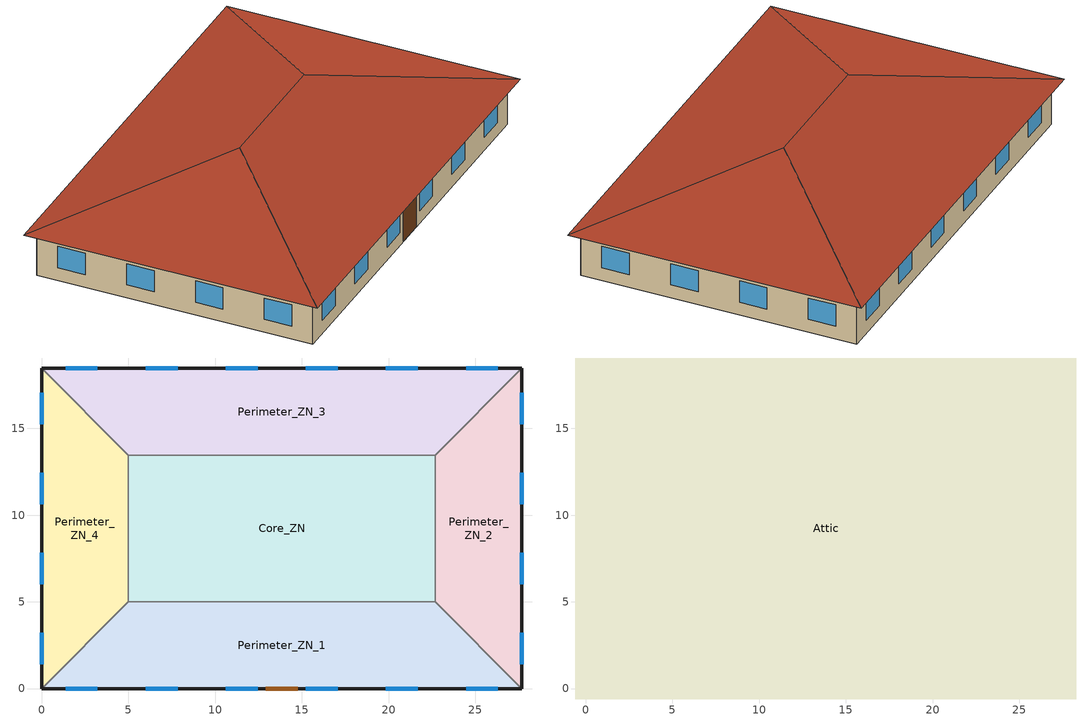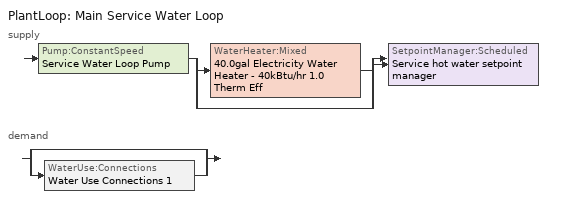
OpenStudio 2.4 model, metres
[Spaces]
Perimeter_ZN_1
 floor ground: 22.69,5 27.69,0 0,0 5,5 z0
 wall outside: 0,0 27.69,0 z0:3.05
 wall to Perimeter_ZN_4: 5,5 0,0 z0:3.05
 wall to Core_ZN: 22.69,5 5,5 z0:3.05
 wall to Perimeter_ZN_2: 27.69,0 22.69,5 z0:3.05
 window: 1.39,0 3.22,0 / 19.85,0 21.68,0 / 15.24,0 17.07,0 / 6.01,0 7.84,0 / 10.62,0 12.45,0 / 24.47,0 26.3,0 z0.9:2.42
 door: 12.93,0 14.76,0 z0:2.13
Perimeter_ZN_2
 floor ground: 27.69,18.46 27.69,0 22.69,5 22.69,13.46 z0
 wall outside: 27.69,0 27.69,18.46 z0:3.05
 wall to Perimeter_ZN_3: 27.69,18.46 22.69,13.46 z0:3.05
 wall to Core_ZN: 22.69,13.46 22.69,5 z0:3.05
 window: 27.69,1.39 27.69,3.22 / 27.69,10.62 27.69,12.45 / 27.69,15.24 27.69,17.07 / 27.69,6.01 27.69,7.84 z0.9:2.42
Perimeter_ZN_3
 floor ground: 27.69,18.46 22.69,13.46 5,13.46 0,18.46 z0
 wall outside: 27.69,18.46 0,18.46 z0:3.05
 wall to Core_ZN: 5,13.46 22.69,13.46 z0:3.05
 wall to Perimeter_ZN_4: 0,18.46 5,13.46 z0:3.05
 window: 21.68,18.46 19.85,18.46 / 7.84,18.46 6.01,18.46 / 17.07,18.46 15.24,18.46 / 12.45,18.46 10.62,18.46 / 26.3,18.46 24.47,18.46 / 3.22,18.46 1.39,18.46 z0.9:2.42
Perimeter_ZN_4
 floor ground: 0,18.46 5,13.46 5,5 0,0 z0
 wall outside: 0,18.46 0,0 z0:3.05
 wall to Core_ZN: 5,5 5,13.46 z0:3.05
 window: 0,3.22 0,1.39 / 0,12.45 0,10.62 / 0,7.84 0,6.01 / 0,17.07 0,15.24 z0.9:2.42
Core_ZN
 floor ground: 22.69,13.46 22.69,5 5,5 5,13.46 z0
Attic
 floor outside: 28.29,19.06 27.69,18.46 0,18.46 -0.6,19.06 z3.05; -0.6,19.06 0,18.46 0,0 -0.6,-0.6 z3.05; 28.29,19.06 28.29,-0.6 27.69,0 27.69,18.46 z3.05; 27.69,0 28.29,-0.6 -0.6,-0.6 0,0 z3.05
 floor to Perimeter_ZN_4: 0,18.46 5,13.46 5,5 0,0 z3.05
 floor to Perimeter_ZN_1: 22.69,5 27.69,0 0,0 5,5 z3.05
 floor to Perimeter_ZN_2: 27.69,18.46 27.69,0 22.69,5 22.69,13.46 z3.05
 floor to Core_ZN: 22.69,13.46 22.69,5 5,5 5,13.46 z3.05
 floor to Perimeter_ZN_3: 27.69,18.46 22.69,13.46 5,13.46 0,18.46 z3.05
 roof outside: 18.46,9.23,6.33 28.29,-0.6,3.05 28.29,19.06,3.05; 18.46,9.23,6.33 28.29,19.06,3.05 -0.6,19.06,3.05 9.23,9.23,6.33; 9.23,9.23,6.33 -0.6,-0.6,3.05 28.29,-0.6,3.05 18.46,9.23,6.33; 9.23,9.23,6.33 -0.6,19.06,3.05 -0.6,-0.6,3.05
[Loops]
PlantLoop 'Main Service Water Loop'
 supply: Pump:ConstantSpeed 'Service Water Loop Pump' > split
  | WaterHeater:Mixed '40.0gal Electricity Water Heater - 40kBtu/hr 1.0 Therm Eff'
  | bypass
  join > SetpointManager:Scheduled 'Service hot water setpoint manager'
 demand: split
  | bypass
  | WaterUse:Connections 'Water Use Connections 1'
[Site]
Chicago Ohare Intl Ap: Latitude {deg}=41.98; Longitude {deg}=-87.92; Time Zone {hr}=-6; Elevation {m}=201; Terrain=City
[Building]
90.1-2004-SmallOffice-ASHRAE 169-2006-5A created: 2018-04-11 13:55:36 -0400: North Axis {deg}=0; Default Construction Set=90.1-2004 - Office - ASHRAE 169-2006-5A; Standards Building Type=SmallOffice
[Site:GroundTemperature:BuildingSurface]
19.27, 19.18, 19.29, 19.59, 19.96, 22.25, 22.94, 23.08, 23.06, 20.85, 20.16, 19.63
[Site:WaterMainsTemperature]
Calculation Method=Correlation; Annual Average Outdoor Air Temperature {C}=9.925; Maximum Difference In Monthly Average Outdoor Air Temperatures {deltaC}=28.7
[SizingPeriod:DesignDay] Barometric Pressure {Pa}=98934; Sky Clearness=0; Rain Indicator=0; Snow Indicator=0; Day of Month=21; Daylight Saving Time Indicator=0; Humidity Indicating Type=Wetbulb; Dry-Bulb Temperature Range Modifier Type=DefaultMultipliers
Name | Maximum Dry-Bulb Temperature {C} | Daily Dry-Bulb Temperature Range {deltaC} | Humidity Indicating Conditions at Maximum Dry-Bulb | Wind Speed {m/s} | Wind Direction {deg} | Month | Day Type | Solar Model Indicator | ASHRAE Taub | ASHRAE Taud
Chicago Ohare Intl Ap Ann Htg 99.6% Condns DB | -20 | 0 | -20 | 4.9 | 270 | 1 | WinterDesignDay | ASHRAEClearSky
Chicago Ohare Intl Ap Ann Clg .4% Condns DB=>MWB | 33.3 | 10.5 | 23.7 | 5.2 | 230 | 7 | SummerDesignDay | ASHRAETau | 0.455 | 2.05
[ClimateZones]
Climate Zone Value 1=5A; Climate Zone Institution Name 2=CEC; Climate Zone Document Name 2=California Climate Zone Descriptions; Climate Zone Document Year 2=1995
[Material:NoMass] Thermal Absorptance=0.9; Solar Absorptance=0.7
Name | Roughness | Thermal Resistance {m2-K/W} | Visible Absorptance
CP02 CARPET PAD | VeryRough | 0.21648 | 0.8
Typical Insulation R-8.93 | Smooth | 1.57183 | 0.7
Typical Carpet Pad | Smooth | 0.21648 | 0.8
Typical Insulation R-5.74 | Smooth | 1.01115 | 0.7
Typical Insulation R-14.76 | Smooth | 2.59864 | 0.7
Typical Insulation R-0.58 | Smooth | 0.101875 | 0.7
Typical Insulation | Smooth | 0.0282222 | 0.7
[Material]
Name | Roughness | Thickness {m} | Conductivity {W/m-K} | Density {kg/m3} | Specific Heat {J/kg-K} | Thermal Absorptance | Solar Absorptance | Visible Absorptance
100mm Normalweight concrete floor | MediumSmooth | 0.1016 | 2.31 | 2322 | 832
G01 13mm gypsum board | Smooth | 0.0127 | 0.16 | 800 | 1090 | 0.9 | 0.7 | 0.5
4 in. Normalweight Concrete Floor | MediumRough | 0.1016 | 2.31 | 2322 | 832 | 0.9 | 0.7 | 0.7
1IN Stucco | Smooth | 0.0253 | 0.6918 | 1858 | 837 | 0.9 | 0.7 | 0.92
8IN CONCRETE HW RefBldg | Rough | 0.2032 | 1.311 | 2240 | 836.8 | 0.9 | 0.7 | 0.7
1/2IN Gypsum | Smooth | 0.0127 | 0.16 | 784.9 | 830 | 0.9 | 0.4 | 0.4
Roof Membrane | VeryRough | 0.0095 | 0.16 | 1121.29 | 1460 | 0.9 | 0.77 | 0.7
Metal Roof Surface; F08 Metal surface | Smooth | 0.0008 | 45.28 | 7824 | 500 | 0.9 | 0.7 | 0.7
6 in. Normalweight Concrete Floor | MediumRough | 0.1524 | 2.31 | 2322 | 832 | 0.9 | 0.7 | 0.7
8 in. Concrete Block Basement Wall | MediumRough | 0.2032 | 1.326 | 1842 | 912 | 0.9 | 0.7 | 0.7
G05 25mm wood | MediumSmooth | 0.0254 | 0.15 | 608 | 1630 | 0.9 | 0.5 | 0.5
Std Wood 6inch | MediumSmooth | 0.15 | 0.12 | 540 | 1210 | 0.9 | 0.7 | 0.7
[Construction]
Typical Insulated Exterior Mass Floor R-11.49: Typical Insulation R-8.93, 4 in. Normalweight Concrete Floor, Typical Carpet Pad
Typical Insulated Exterior Mass Wall R-8.13: 1IN Stucco, 8IN CONCRETE HW RefBldg, Typical Insulation R-5.74, 1/2IN Gypsum
Typical IEAD Roof R-15.87: Roof Membrane, Typical Insulation R-14.76, Metal Roof Surface
Typical Interior Floor: 100mm Normalweight concrete floor, CP02 CARPET PAD
Typical Interior Wall: G01 13mm gypsum board, G01 13mm gypsum board
Typical Interior Ceiling: CP02 CARPET PAD, 100mm Normalweight concrete floor
Typical Insulated Carpeted 6in Slab Floor: 6 in. Normalweight Concrete Floor, Typical Carpet Pad
Typical Insulated Basement Mass Wall: 8 in. Concrete Block Basement Wall
U 0.57 SHGC 0.49 Dbl Blue 6mm/6mm Air: BLUE 6MM, AIR 6MM, CLEAR 6MM
Typical Insulated Metal Door R-1.43: F08 Metal surface, Typical Insulation R-0.58
Typical Overhead Door: Typical Insulation
U 1.17 SHGC 0.49 Simple Glazing Skylight: U 1.17 SHGC 0.49 Simple Glazing
Typical Interior Window: Clear 3mm
Typical Interior Door; Typical Interior Partition: G05 25mm wood
InteriorFurnishings: Std Wood 6inch
[DefaultConstructionSet]
90.1-2004 - Office - ASHRAE 169-2006-5A: Default Exterior Surface Constructions=Default Surface Constructions 1; Default Interior Surface Constructions=Default Surface Constructions 2; Default Ground Contact Surface Constructions=Default Surface Constructions 3; Default Exterior SubSurface Constructions=Default Sub Surface Constructions 1; Default Interior SubSurface Constructions=Default Sub Surface Constructions 2; Interior Partition Construction=Typical Interior Partition
[DefaultSurfaceConstructions]
Name | Floor Construction | Wall Construction | Roof Ceiling Construction
Default Surface Constructions 1 | Typical Insulated Exterior Mass Floor R-11.49 | Typical Insulated Exterior Mass Wall R-8.13 | Typical IEAD Roof R-15.87
Default Surface Constructions 2 | Typical Interior Floor | Typical Interior Wall | Typical Interior Ceiling
Default Surface Constructions 3 | Typical Insulated Carpeted 6in Slab Floor | Typical Insulated Basement Mass Wall
[DefaultSubSurfaceConstructions]
Name | Fixed Window Construction | Operable Window Construction | Door Construction | Overhead Door Construction | Skylight Construction | Tubular Daylight Dome Construction | Tubular Daylight Diffuser Construction
Default Sub Surface Constructions 1 | U 0.57 SHGC 0.49 Dbl Blue 6mm/6mm Air | U 0.57 SHGC 0.49 Dbl Blue 6mm/6mm Air | Typical Insulated Metal Door R-1.43 | Typical Overhead Door | U 1.17 SHGC 0.49 Simple Glazing Skylight | Typical Interior Window | Typical Interior Window
Default Sub Surface Constructions 2 | Typical Interior Window | Typical Interior Window | Typical Interior Door
[WindowMaterial:Glazing] Optical Data Type=SpectralAverage; Infrared Transmittance at Normal Incidence=0; Front Side Infrared Hemispherical Emissivity=0.84; Back Side Infrared Hemispherical Emissivity=0.84; Conductivity {W/m-K}=0.9; Dirt Correction Factor for Solar and Visible Transmittance=1; Solar Diffusing=No
Name | Thickness {m} | Solar Transmittance at Normal Incidence | Front Side Solar Reflectance at Normal Incidence | Back Side Solar Reflectance at Normal Incidence | Visible Transmittance at Normal Incidence | Front Side Visible Reflectance at Normal Incidence | Back Side Visible Reflectance at Normal Incidence
BLUE 6MM | 0.006 | 0.48 | 0.05 | 0.05 | 0.57 | 0.06 | 0.06
CLEAR 6MM | 0.006 | 0.775 | 0.071 | 0.071 | 0.881 | 0.08 | 0.08
Clear 3mm | 0.003 | 0.837 | 0.075 | 0.075 | 0.898 | 0.081 | 0.081
[WindowMaterial:Gas]
AIR 6MM: Gas Type=Air; Thickness {m}=0.0063
[WindowMaterial:SimpleGlazingSystem]
U 1.17 SHGC 0.49 Simple Glazing: U-Factor {W/m2-K}=6.64357; Solar Heat Gain Coefficient=0.49; Visible Transmittance=0.38
[Space]
Name | Space Type | Building Story | Thermal Zone | Part of Total Floor Area
Perimeter_ZN_1 | Office WholeBuilding - Sm Office | Building Story 1 | Perimeter_ZN_1 ZN | Yes
Attic | Office Attic |  | Attic ZN | No
Perimeter_ZN_2 | Office WholeBuilding - Sm Office | Building Story 1 | Perimeter_ZN_2 ZN | Yes
Perimeter_ZN_3 | Office WholeBuilding - Sm Office | Building Story 1 | Perimeter_ZN_3 ZN | Yes
Perimeter_ZN_4 | Office WholeBuilding - Sm Office | Building Story 1 | Perimeter_ZN_4 ZN | Yes
Core_ZN | Office WholeBuilding - Sm Office | Building Story 1 | Core_ZN ZN | Yes
[SpaceType] Standards Building Type=Office
Name | Default Schedule Set | Design Specification Outdoor Air Object | Standards Space Type
Office WholeBuilding - Sm Office | Office WholeBuilding - Sm Office Schedule Set | Office WholeBuilding - Sm Office Ventilation | WholeBuilding - Sm Office
Office Attic | Office Attic Schedule Set | Office Attic Ventilation | Attic
[DesignSpecification:OutdoorAir]
Name | Outdoor Air Flow per Person {m3/s-person} | Outdoor Air Flow per Floor Area {m3/s-m2} | Outdoor Air Flow Air Changes per Hour {1/hr} | Outdoor Air Method
Office Attic Ventilation | 0 | 0 | 0
Office WholeBuilding - Sm Office Ventilation |  | 0.000508 |  | Sum
[DefaultScheduleSet]
Name | Infiltration Schedule | Number of People Schedule | People Activity Level Schedule | Lighting Schedule | Electric Equipment Schedule
Office Attic Schedule Set | OfficeLarge INFIL_SCH_PNNL
Office WholeBuilding - Sm Office Schedule Set | OfficeSmall INFIL_QUARTER_ON_SCH | OfficeSmall BLDG_OCC_SCH | OfficeSmall ACTIVITY_SCH | OfficeSmall BLDG_LIGHT_SCH | OfficeSmall BLDG_EQUIP_SCH
[ThermostatSetpoint:DualSetpoint]
Name | Heating Setpoint Temperature Schedule | Cooling Setpoint Temperature Schedule
Office WholeBuilding - Sm Office Thermostat 1; Office WholeBuilding - Sm Office Thermostat 2; Office WholeBuilding - Sm Office Thermostat 3; Office WholeBuilding - Sm Office Thermostat 4; Office WholeBuilding - Sm Office Thermostat 5 | OfficeSmall HTGSETP_SCH_NO_OPTIMUM | OfficeSmall CLGSETP_SCH_NO_OPTIMUM
Office Attic Thermostat 1
[People:Definition]
Office WholeBuilding - Sm Office People Definition: Number of People Calculation Method=People/Area; People per Space Floor Area {person/m2}=0.0602779; Fraction Radiant=0.3
[People]
Office WholeBuilding - Sm Office People: People Definition=Office WholeBuilding - Sm Office People Definition; Space or SpaceType=Office WholeBuilding - Sm Office; Work Efficiency Schedule=Work Efficiency Schedule; Clothing Insulation Schedule=Clothing Schedule; Air Velocity Schedule=Air Velocity Schedule; Multiplier=1
[Lights:Definition]
Office WholeBuilding - Sm Office Lights Definition: Design Level Calculation Method=Watts/Area; Watts per Space Floor Area {W/m2}=10.7639; Fraction Radiant=0.7; Fraction Visible=0.2
[Lights]
Office WholeBuilding - Sm Office Lights: Lights Definition=Office WholeBuilding - Sm Office Lights Definition; Space or SpaceType=Office WholeBuilding - Sm Office; Fraction Replaceable=1
[ElectricEquipment:Definition]
Office WholeBuilding - Sm Office Elec Equip Definition: Design Level Calculation Method=Watts/Area; Watts per Space Floor Area {W/m2}=6.78126; Fraction Radiant=0.5
[ElectricEquipment]
Office WholeBuilding - Sm Office Elec Equip: Electric Equipment Definition=Office WholeBuilding - Sm Office Elec Equip Definition; Space or SpaceType=Office WholeBuilding - Sm Office
[SpaceInfiltration:DesignFlowRate] Schedule=OfficeSmall INFIL_QUARTER_ON_SCH; Design Flow Rate Calculation Method=Flow/ExteriorArea; Flow per Exterior Surface Area {m3/s-m2}=0.00102523; Constant Term Coefficient=0; Temperature Term Coefficient=0; Velocity Term Coefficient=0.224; Velocity Squared Term Coefficient=0
Name | Space or SpaceType
Perimeter_ZN_1 Infiltration | Perimeter_ZN_1
Perimeter_ZN_2 Infiltration | Perimeter_ZN_2
Perimeter_ZN_3 Infiltration | Perimeter_ZN_3
Perimeter_ZN_4 Infiltration | Perimeter_ZN_4
[InternalMass:Definition]
Internal Mass Definition 1: Construction=InteriorFurnishings; Design Level Calculation Method=SurfaceArea/Area; Surface Area per Space Floor Area=2
[InternalMass] Internal Mass Definition=Internal Mass Definition 1; Multiplier=1
Name | Space or SpaceType
Perimeter_ZN_1 Mass | Perimeter_ZN_1
Perimeter_ZN_2 Mass | Perimeter_ZN_2
Perimeter_ZN_3 Mass | Perimeter_ZN_3
Perimeter_ZN_4 Mass | Perimeter_ZN_4
Core_ZN Mass | Core_ZN
[ThermalZone] Use Ideal Air Loads=No
Name | Thermostat
Perimeter_ZN_1 ZN | Office WholeBuilding - Sm Office Thermostat 1
Attic ZN | Office Attic Thermostat 1
Perimeter_ZN_2 ZN | Office WholeBuilding - Sm Office Thermostat 2
Perimeter_ZN_3 ZN | Office WholeBuilding - Sm Office Thermostat 3
Perimeter_ZN_4 ZN | Office WholeBuilding - Sm Office Thermostat 4
Core_ZN ZN | Office WholeBuilding - Sm Office Thermostat 5
[Sizing:Zone] Zone Cooling Design Supply Air Temperature Input Method=SupplyAirTemperature; Zone Cooling Design Supply Air Temperature Difference {deltaC}=11.11; Zone Heating Design Supply Air Temperature Input Method=SupplyAirTemperature; Zone Heating Design Supply Air Temperature {C}=40; Zone Heating Design Supply Air Temperature Difference {deltaC}=11.11; Zone Cooling Design Supply Air Humidity Ratio {kg-H2O/kg-air}=0.0085; Zone Heating Design Supply Air Humidity Ratio {kg-H2O/kg-air}=0.008; Cooling Design Air Flow Method=DesignDay; Heating Design Air Flow Method=DesignDay; Account for Dedicated Outdoor Air System=No; Dedicated Outdoor Air System Control Strategy=NeutralSupplyAir; Dedicated Outdoor Air Low Setpoint Temperature for Design {C}=autosize; Dedicated Outdoor Air High Setpoint Temperature for Design {C}=autosize
Name | Zone Cooling Design Supply Air Temperature {C}
Perimeter_ZN_1 ZN; Perimeter_ZN_2 ZN; Perimeter_ZN_3 ZN; Perimeter_ZN_4 ZN; Core_ZN ZN | 12.8
Attic ZN | 14
[Zone equipment]
Perimeter_ZN_1 ZN: VRF_TerminalUnit2
Perimeter_ZN_2 ZN: VRF_TerminalUnit3
Perimeter_ZN_3 ZN: VRF_TerminalUnit4
Perimeter_ZN_4 ZN: VRF_TerminalUnit5
Core_ZN ZN: VRF_TerminalUnit1
[AvailabilityManager:NightCycle] Control Type=CycleOnAny; Thermostat Tolerance {deltaC}=1; Cycling Run Time {s}=3600
Availability Manager Night Cycle 1; Availability Manager Night Cycle 2; Availability Manager Night Cycle 3; Availability Manager Night Cycle 4; Availability Manager Night Cycle 5
[PlantLoop]
Main Service Water Loop: Glycol Concentration=0; Maximum Loop Temperature {C}=60; Minimum Loop Temperature {C}=10; Plant Loop Volume {m3}=Autocalculate; Load Distribution Scheme=Optimal
[Sizing:Plant]
Main Service Water Loop: Loop Type=Heating; Design Loop Exit Temperature {C}=60; Loop Design Temperature Difference {deltaC}=5; Sizing Option=NonCoincident; Zone Timesteps in Averaging Window=1; Coincident Sizing Factor Mode=None
[SetpointManager:Scheduled]
Service hot water setpoint manager: Control Variable=Temperature; Schedule=Service Water Loop Temp - 140F
[Pump:ConstantSpeed]
Service Water Loop Pump: Rated Flow Rate {m3/s}=autosize; Rated Pump Head {Pa}=0.001; Rated Power Consumption {W}=autosize; Motor Efficiency=0.825; Fraction of Motor Inefficiencies to Fluid Stream=0; Pump Control Type=Intermittent; Design Power Sizing Method=PowerPerFlowPerPressure; Design Electric Power per Unit Flow Rate {W/(m3/s)}=348701.1; Design Shaft Power per Unit Flow Rate per Unit Head {W-s/m3-Pa}=1.28205
[WaterHeater:Mixed]
40.0gal Electricity Water Heater - 40kBtu/hr 1.0 Therm Eff: Tank Volume {m3}=0.151416; Setpoint Temperature Schedule=Service Water Loop Temp - 140F; Deadband Temperature Difference {deltaC}=2; Maximum Temperature Limit {C}=82.2222; Heater Control Type=Cycle; Heater Maximum Capacity {W}=11722.8; Heater Fuel Type=Electricity; Heater Thermal Efficiency=1; Off Cycle Parasitic Fuel Consumption Rate {W}=570.999; Off Cycle Parasitic Fuel Type=Electricity; Off Cycle Parasitic Heat Fraction to Tank=0.8; On Cycle Parasitic Fuel Consumption Rate {W}=570.999; On Cycle Parasitic Fuel Type=Electricity; On Cycle Parasitic Heat Fraction to Tank=0; Ambient Temperature Indicator=Schedule; Ambient Temperature Schedule=Water Heater Ambient Temp Schedule - 70F; Off Cycle Loss Coefficient to Ambient Temperature {W/K}=1.87331; On Cycle Loss Coefficient to Ambient Temperature {W/K}=1.87331; Use Side Effectiveness=1; Source Side Effectiveness=1; Use Side Design Flow Rate {m3/s}=autosize; Source Side Design Flow Rate {m3/s}=autosize; Indirect Water Heating Recovery Time {hr}=1.5
[WaterUse:Connections]
Water Use Connections 1: Water Use Equipment Name 1=Main Service Water Use 0.06gal/min
[WaterUse:Equipment:Definition]
Main Service Water Use Def 0.06gal/min: Peak Flow Rate {m3/s}=4.03777e-06; Target Temperature Schedule=Mixed Water At Faucet Temp - 120F; Sensible Fraction Schedule=Fraction Sensible - 0.2; Latent Fraction Schedule=Fraction Latent - 0.05
[WaterUse:Equipment]
Main Service Water Use 0.06gal/min: Water Use Equipment Definition=Main Service Water Use Def 0.06gal/min; Flow Rate Fraction Schedule=OfficeSmall BLDG_SWH_SCH
[Exterior:Lights:Definition]
NonDimming Exterior Lights Def: Design Level {W}=1634
[Exterior:Lights]
NonDimming Exterior Lights Def: Exterior Lights Definition=NonDimming Exterior Lights Def; Schedule=OfficeSmall Exterior_Lgt_ALWAYS_ON; Control Option=AstronomicalClock
[BuildingStory]
Building Story 1: Nominal Z Coordinate {m}=0
[AirConditioner:VariableRefrigerantFlow]
VRF_OutdoorUnit1: Availability Schedule=Always On Discrete hvac_library; Rated Total Cooling Capacity {W}=autosize; Rated Cooling COP {W/W}=3.3; Minimum Outdoor Temperature in Cooling Mode {C}=-5; Maximum Outdoor Temperature in Cooling Mode {C}=43; Cooling Capacity Ratio Modifier Function of Low Temperature Curve=VRF System VRFCoolCapFT 1; Cooling Capacity Ratio Boundary Curve=VRF System VRFCoolCapFTBoundary 1; Cooling Capacity Ratio Modifier Function of High Temperature Curve=VRF System VRFCoolCapFTHi 1; Cooling Energy Input Ratio Modifier Function of Low Temperature Curve=VRF System VRFCoolEIRFT 1; Cooling Energy Input Ratio Boundary Curve=VRF System VRFCoolEIRFTBoundary 1; Cooling Energy Input Ratio Modifier Function of High Temperature Curve=VRF System VRFCoolEIRFTHi 1; Cooling Energy Input Ratio Modifier Function of Low Part-Load Ratio Curve=VRF System CoolingEIRLowPLR 1; Cooling Energy Input Ratio Modifier Function of High Part-Load Ratio Curve=VRF System CoolingEIRHiPLR 1; Cooling Combination Ratio Correction Factor Curve=VRF System CoolingCombRatio 1; Cooling Part-Load Fraction Correlation Curve=VRF System VRFCPLFFPLR 1; Rated Total Heating Capacity {W}=autosize; Rated Total Heating Capacity Sizing Ratio {W/W}=1; Rated Heating COP {W/W}=3.5; Minimum Outdoor Temperature in Heating Mode {C}=-20; Maximum Outdoor Temperature in Heating Mode {C}=30; Heating Capacity Ratio Modifier Function of Low Temperature Curve=VRF System VRFHeatCapFT 1; Heating Capacity Ratio Boundary Curve=VRF System VRFHeatCapFTBoundary 1; Heating Capacity Ratio Modifier Function of High Temperature Curve=VRF System VRFHeatCapFTHi 1; Heating Energy Input Ratio Modifier Function of Low Temperature Curve=VRF System VRFHeatEIRFT 1; Heating Energy Input Ratio Boundary Curve=VRF System VRFHeatEIRFTBoundary 1; Heating Energy Input Ratio Modifier Function of High Temperature Curve=VRF System VRFHeatEIRFTHi 1; Heating Performance Curve Outdoor Temperature Type=WetBulbTemperature; Heating Energy Input Ratio Modifier Function of Low Part-Load Ratio Curve=VRF System HeatingEIRLowPLR 1; Heating Energy Input Ratio Modifier Function of High Part-Load Ratio Curve=VRF System HeatingEIRHiPLR 1; Heating Combination Ratio Correction Factor Curve=VRF System HeatingCombRatio 1; Heating Part-Load Fraction Correlation Curve=VRF System VRFCPLFFPLR 2; Minimum Heat Pump Part-Load Ratio=0.25; Master Thermostat Priority Control Type=LoadPriority; Heat Pump Waste Heat Recovery=No; Equivalent Piping Length used for Piping Correction Factor in Cooling Mode {m}=30; Vertical Height used for Piping Correction Factor {m}=10; Piping Correction Factor for Length in Cooling Mode Curve=VRF System CoolingLengthCorrectionFactor 1; Piping Correction Factor for Height in Cooling Mode Coefficient=-0.000386; Equivalent Piping Length used for Piping Correction Factor in Heating Mode {m}=30; Piping Correction Factor for Length in Heating Mode Curve=VRF System HeatingLengthCorrectionFactor 1; Piping Correction Factor for Height in Heating Mode Coefficient=0; Crankcase Heater Power per Compressor {W}=15; Number of Compressors=3; Ratio of Compressor Size to Total Compressor Capacity=0.33; Maximum Outdoor Dry-bulb Temperature for Crankcase Heater {C}=7; Defrost Strategy=Resistive; Defrost Control=Timed; Defrost Time Period Fraction=0.058333; Resistive Defrost Heater Capacity {W}=1e-07; Maximum Outdoor Dry-bulb Temperature for Defrost Operation {C}=7; Water Condenser Volume Flow Rate {m3/s}=autosize; Evaporative Condenser Effectiveness=0.9; Evaporative Condenser Air Flow Rate {m3/s}=autosize; Evaporative Condenser Pump Rated Power Consumption {W}=autosize; Basin Heater Capacity {W/K}=0; Basin Heater Setpoint Temperature {C}=2; Fuel Type=Electricity; Minimum Outdoor Temperature in Heat Recovery Mode {C}=0; Maximum Outdoor Temperature in Heat Recovery Mode {C}=20; Heat Recovery Cooling Capacity Modifier Curve=VRF System Heat Recovery Cooling Cap Modifier 1; Initial Heat Recovery Cooling Capacity Fraction=0.5; Heat Recovery Cooling Capacity Time Constant {hr}=0.083; Heat Recovery Cooling Energy Modifier Curve=VRF System Heat Recovery Cooling Energy Modifier 1; Initial Heat Recovery Cooling Energy Fraction=1; Heat Recovery Cooling Energy Time Constant {hr}=0; Heat Recovery Heating Capacity Modifier Curve=VRF System Heat Recovery Heating Cap Modifier 1; Initial Heat Recovery Heating Capacity Fraction=0.5; Heat Recovery Heating Capacity Time Constant {hr}=0.083; Heat Recovery Heating Energy Modifier Curve=VRF System Heat Recovery Heating Energy Modifier 1; Initial Heat Recovery Heating Energy Fraction=0.5; Heat Recovery Heating Energy Time Constant {hr}=0
[ZoneHVAC:TerminalUnit:VariableRefrigerantFlow] Terminal Unit Availability schedule=Always On Discrete hvac_library; Supply Air Flow Rate During Cooling Operation {m3/s}=autosize; Supply Air Flow Rate When No Cooling is Needed {m3/s}=autosize; Supply Air Flow Rate During Heating Operation {m3/s}=autosize; Supply Air Flow Rate When No Heating is Needed {m3/s}=autosize; Outdoor Air Flow Rate During Cooling Operation {m3/s}=autosize; Outdoor Air Flow Rate During Heating Operation {m3/s}=autosize; Outdoor Air Flow Rate When No Cooling or Heating is Needed {m3/s}=autosize; Supply Air Fan Operating Mode Schedule=Always On Discrete hvac_library; Zone Terminal Unit On Parasitic Electric Energy Use {W}=30; Zone Terminal Unit Off Parasitic Electric Energy Use {W}=20; Rated Total Heating Capacity Sizing Ratio {W/W}=1
Name | Supply Air Fan | Cooling Coil | Heating Coil
VRF_TerminalUnit1 | VRF Zone Terminal Fan | VRF Zone Terminal Cooling Coil | VRF Zone Terminal Heating Coil
VRF_TerminalUnit2 | VRF Zone Terminal Fan 1 | VRF Zone Terminal Cooling Coil 1 | VRF Zone Terminal Heating Coil 1
VRF_TerminalUnit3 | VRF Zone Terminal Fan 2 | VRF Zone Terminal Cooling Coil 2 | VRF Zone Terminal Heating Coil 2
VRF_TerminalUnit4 | VRF Zone Terminal Fan 3 | VRF Zone Terminal Cooling Coil 3 | VRF Zone Terminal Heating Coil 3
VRF_TerminalUnit5 | VRF Zone Terminal Fan 4 | VRF Zone Terminal Cooling Coil 4 | VRF Zone Terminal Heating Coil 4
[Fan:OnOff] Availability Schedule=Always On Discrete hvac_library; Fan Efficiency=0.6; Pressure Rise {Pa}=300; Maximum Flow Rate {m3/s}=autosize; Motor Efficiency=0.8; Motor In Airstream Fraction=1; Fan Power Ratio Function of Speed Ratio Curve=Fan On Off Power Curve 19; Fan Efficiency Ratio Function of Speed Ratio Curve=Fan On Off Efficiency Curve 6
VRF Zone Terminal Fan; VRF Zone Terminal Fan 1; VRF Zone Terminal Fan 2; VRF Zone Terminal Fan 3; VRF Zone Terminal Fan 4
[Coil:Cooling:DX:VariableRefrigerantFlow] Availability Schedule=Always On Discrete hvac_library; Rated Total Cooling Capacity {W}=autosize; Rated Sensible Heat Ratio=autosize; Rated Air Flow Rate {m3/s}=autosize; Cooling Capacity Ratio Modifier Function of Temperature Curve=VRFTUCoolCapFT; Cooling Capacity Modifier Curve Function of Flow Fraction=VRFACCoolCapFFF
VRF Zone Terminal Cooling Coil; VRF Zone Terminal Cooling Coil 1; VRF Zone Terminal Cooling Coil 2; VRF Zone Terminal Cooling Coil 3; VRF Zone Terminal Cooling Coil 4
[Coil:Heating:DX:VariableRefrigerantFlow] Availability Schedule=Always On Discrete hvac_library; Rated Total Heating Capacity {W}=autosize; Rated Air Flow Rate {m3/s}=autosize; Heating Capacity Ratio Modifier Function of Temperature Curve=Coil Heating DX Variable Refrigerant Flow 1 VRFTUHeatCAPFT; Heating Capacity Modifier Function of Flow Fraction Curve=Coil Heating DX Variable Refrigerant Flow 1 VRFACCoolCapFFF
VRF Zone Terminal Heating Coil; VRF Zone Terminal Heating Coil 1; VRF Zone Terminal Heating Coil 2; VRF Zone Terminal Heating Coil 3; VRF Zone Terminal Heating Coil 4
[Schedule:Ruleset]
Name | Default Day Schedule | Summer Design Day Schedule | Winter Design Day Schedule
OfficeLarge INFIL_SCH_PNNL | OfficeLarge INFIL_SCH_PNNL Default | OfficeLarge INFIL_SCH_PNNL Summer Design Day | OfficeLarge INFIL_SCH_PNNL Winter Design Day
Clothing Schedule | Clothing Schedule Default Winter Clothes
Air Velocity Schedule | Air Velocity Schedule Default
Work Efficiency Schedule | Work Efficiency Schedule Default
OfficeSmall BLDG_OCC_SCH | OfficeSmall BLDG_OCC_SCH Default | OfficeSmall BLDG_OCC_SCH Summer Design Day | OfficeSmall BLDG_OCC_SCH Winter Design Day
OfficeSmall ACTIVITY_SCH | OfficeSmall ACTIVITY_SCH Default | OfficeSmall ACTIVITY_SCH Summer Design Day | OfficeSmall ACTIVITY_SCH Winter Design Day
OfficeSmall BLDG_LIGHT_SCH | OfficeSmall BLDG_LIGHT_SCH Default | OfficeSmall BLDG_LIGHT_SCH Summer Design Day | OfficeSmall BLDG_LIGHT_SCH Winter Design Day
OfficeSmall BLDG_EQUIP_SCH | OfficeSmall BLDG_EQUIP_SCH Default | OfficeSmall BLDG_EQUIP_SCH Summer Design Day | OfficeSmall BLDG_EQUIP_SCH Winter Design Day
OfficeSmall INFIL_QUARTER_ON_SCH | OfficeSmall INFIL_QUARTER_ON_SCH Default | OfficeSmall INFIL_QUARTER_ON_SCH Summer Design Day | OfficeSmall INFIL_QUARTER_ON_SCH Winter Design Day
OfficeSmall HTGSETP_SCH_NO_OPTIMUM | OfficeSmall HTGSETP_SCH_NO_OPTIMUM Default | OfficeSmall HTGSETP_SCH_NO_OPTIMUM Summer Design Day | OfficeSmall HTGSETP_SCH_NO_OPTIMUM Winter Design Day
OfficeSmall CLGSETP_SCH_NO_OPTIMUM | OfficeSmall CLGSETP_SCH_NO_OPTIMUM Default | OfficeSmall CLGSETP_SCH_NO_OPTIMUM Summer Design Day | OfficeSmall CLGSETP_SCH_NO_OPTIMUM Winter Design Day
Service Water Loop Temp - 140F | Service Water Loop Temp - 140F Default
Water Heater Ambient Temp Schedule - 70F | Water Heater Ambient Temp Schedule - 70F Default
Fraction Sensible - 0.2 | Schedule Day 25
Fraction Latent - 0.05 | Schedule Day 26
Mixed Water At Faucet Temp - 120F | Schedule Day 27
OfficeSmall BLDG_SWH_SCH | OfficeSmall BLDG_SWH_SCH Default | OfficeSmall BLDG_SWH_SCH Summer Design Day | OfficeSmall BLDG_SWH_SCH Winter Design Day
OfficeSmall Exterior_Lgt_ALWAYS_ON | OfficeSmall Exterior_Lgt_ALWAYS_ON Default | OfficeSmall Exterior_Lgt_ALWAYS_ON Summer Design Day | OfficeSmall Exterior_Lgt_ALWAYS_ON Winter Design Day
[Schedule:Day]
OfficeLarge INFIL_SCH_PNNL Default; Clothing Schedule Default Winter Clothes; OfficeSmall BLDG_OCC_SCH Summer Design Day; OfficeSmall BLDG_LIGHT_SCH Summer Design Day; OfficeSmall BLDG_EQUIP_SCH Summer Design Day; OfficeSmall INFIL_QUARTER_ON_SCH Default; OfficeSmall Exterior_Lgt_ALWAYS_ON Default; OfficeSmall Exterior_Lgt_ALWAYS_ON Winter Design Day; OfficeSmall Exterior_Lgt_ALWAYS_ON Summer Design Day: 24, 0, 1
OfficeLarge INFIL_SCH_PNNL Summer Design Day; OfficeLarge INFIL_SCH_PNNL SmrDsn|Wkdy Day: 6, 0, 1, 22, 0, 0.25, 24, 0, 1
OfficeLarge INFIL_SCH_PNNL Winter Design Day; OfficeLarge INFIL_SCH_PNNL WntrDsn|Sat Day: 6, 0, 1, 18, 0, 0.25, 24, 0, 1
Clothing Schedule Summer Clothes: 24, 0, 0.5
Air Velocity Schedule Default; OfficeSmall BLDG_EQUIP_SCH Wknd Day; Schedule Day 25: 24, 0, 0.2
Work Efficiency Schedule Default; OfficeSmall BLDG_OCC_SCH Default; OfficeSmall BLDG_OCC_SCH Winter Design Day; OfficeSmall BLDG_LIGHT_SCH Winter Design Day; OfficeSmall BLDG_EQUIP_SCH Winter Design Day; OfficeSmall BLDG_SWH_SCH Default: 24, 0, 0
OfficeSmall BLDG_OCC_SCH Wkdy Day: 6, 0, 0, 7, 0, 0.11, 8, 0, 0.21, 12, 0, 1, 13, 0, 0.53, 17, 0, 1, 18, 0, 0.32, 22, 0, 0.11, 23, 0, 0.05, 24, 0, 0
OfficeSmall ACTIVITY_SCH Default; OfficeSmall ACTIVITY_SCH Winter Design Day; OfficeSmall ACTIVITY_SCH Summer Design Day: 24, 0, 120
OfficeSmall BLDG_LIGHT_SCH Default; OfficeSmall BLDG_LIGHT_SCH Default|Wkdy Day: 5, 0, 0.18, 7, 0, 0.23, 8, 0, 0.42, 12, 0, 0.9, 13, 0, 0.8, 17, 0, 0.9, 18, 0, 0.61, 20, 0, 0.42, 22, 0, 0.32, 23, 0, 0.23, 24, 0, 0.18
OfficeSmall BLDG_LIGHT_SCH Wknd Day: 24, 0, 0.18
OfficeSmall BLDG_EQUIP_SCH Default; OfficeSmall BLDG_EQUIP_SCH Default|Wkdy Day: 8, 0, 0.5, 12, 0, 1, 13, 0, 0.94, 17, 0, 1, 18, 0, 0.5, 24, 0, 0.2
OfficeSmall INFIL_QUARTER_ON_SCH Summer Design Day; OfficeSmall INFIL_QUARTER_ON_SCH SmrDsn|Wkdy Day: 7, 0, 1, 19, 0, 0.25, 24, 0, 1
OfficeSmall INFIL_QUARTER_ON_SCH Winter Design Day; OfficeSmall INFIL_QUARTER_ON_SCH WntrDsn|Sat Day: 7, 0, 1, 18, 0, 0.25, 24, 0, 1
OfficeSmall HTGSETP_SCH_NO_OPTIMUM Default; OfficeSmall HTGSETP_SCH_NO_OPTIMUM Summer Design Day: 24, 0, 15.56
OfficeSmall HTGSETP_SCH_NO_OPTIMUM Wkdy Day: 6, 0, 15.56, 19, 0, 21.11, 24, 0, 15.56
OfficeSmall HTGSETP_SCH_NO_OPTIMUM Winter Design Day: 24, 0, 21.11
OfficeSmall CLGSETP_SCH_NO_OPTIMUM Default; OfficeSmall CLGSETP_SCH_NO_OPTIMUM Winter Design Day: 24, 0, 29.44
OfficeSmall CLGSETP_SCH_NO_OPTIMUM Summer Design Day: 24, 0, 23.89
OfficeSmall CLGSETP_SCH_NO_OPTIMUM Wkdy Day: 6, 0, 29.44, 18, 0, 23.89, 24, 0, 29.44
Service Water Loop Temp - 140F Default: 24, 0, 60
Water Heater Ambient Temp Schedule - 70F Default: 24, 0, 21.1111
Schedule Day 26: 24, 0, 0.05
Schedule Day 27: 24, 0, 48.8889
OfficeSmall BLDG_SWH_SCH Winter Design Day; OfficeSmall BLDG_SWH_SCH Summer Design Day; OfficeSmall BLDG_SWH_SCH WntrDsn|SmrDsn|Wkdy Day: 7, 0, 0, 8, 0, 0.27, 9, 0, 0.55, 11, 0, 0.64, 12, 0, 0.82, 13, 0, 1, 14, 0, 0.91, 16, 0, 0.55, 17, 0, 0.73, 19, 0, 0.37, 20, 0, 0.18, 21, 0, 0.27, 22, 0, 0.09, 24, 0, 0
[Schedule:Rule] Date Specification Type=DateRange; Start Day=1
Name | Schedule Ruleset | Rule Order | Day Schedule | Apply Monday | Apply Tuesday | Apply Wednesday | Apply Thursday | Apply Friday | Start Month | End Month | End Day | Apply Saturday | Apply Sunday
Schedule Rule 1 | OfficeLarge INFIL_SCH_PNNL | 1 | OfficeLarge INFIL_SCH_PNNL SmrDsn|Wkdy Day | Yes | Yes | Yes | Yes | Yes | 1 | 12 | 31
Schedule Rule 2 | OfficeLarge INFIL_SCH_PNNL | 0 | OfficeLarge INFIL_SCH_PNNL WntrDsn|Sat Day |  |  |  |  |  | 1 | 12 | 31 | Yes
Schedule Rule 3 | Clothing Schedule | 0 | Clothing Schedule Summer Clothes |  |  |  |  |  | 5 | 9 | 30
Schedule Rule 4 | OfficeSmall BLDG_OCC_SCH | 0 | OfficeSmall BLDG_OCC_SCH Wkdy Day | Yes | Yes | Yes | Yes | Yes | 1 | 12 | 31
Schedule Rule 5 | OfficeSmall BLDG_LIGHT_SCH | 1 | OfficeSmall BLDG_LIGHT_SCH Default|Wkdy Day | Yes | Yes | Yes | Yes | Yes | 1 | 12 | 31
Schedule Rule 6 | OfficeSmall BLDG_LIGHT_SCH | 0 | OfficeSmall BLDG_LIGHT_SCH Wknd Day |  |  |  |  |  | 1 | 12 | 31 | Yes | Yes
Schedule Rule 7 | OfficeSmall BLDG_EQUIP_SCH | 1 | OfficeSmall BLDG_EQUIP_SCH Default|Wkdy Day | Yes | Yes | Yes | Yes | Yes | 1 | 12 | 31
Schedule Rule 8 | OfficeSmall BLDG_EQUIP_SCH | 0 | OfficeSmall BLDG_EQUIP_SCH Wknd Day |  |  |  |  |  | 1 | 12 | 31 | Yes | Yes
Schedule Rule 9 | OfficeSmall INFIL_QUARTER_ON_SCH | 1 | OfficeSmall INFIL_QUARTER_ON_SCH SmrDsn|Wkdy Day | Yes | Yes | Yes | Yes | Yes | 1 | 12 | 31
Schedule Rule 10 | OfficeSmall INFIL_QUARTER_ON_SCH | 0 | OfficeSmall INFIL_QUARTER_ON_SCH WntrDsn|Sat Day |  |  |  |  |  | 1 | 12 | 31 | Yes
Schedule Rule 11 | OfficeSmall HTGSETP_SCH_NO_OPTIMUM | 0 | OfficeSmall HTGSETP_SCH_NO_OPTIMUM Wkdy Day | Yes | Yes | Yes | Yes | Yes | 1 | 12 | 31
Schedule Rule 12 | OfficeSmall CLGSETP_SCH_NO_OPTIMUM | 0 | OfficeSmall CLGSETP_SCH_NO_OPTIMUM Wkdy Day | Yes | Yes | Yes | Yes | Yes | 1 | 12 | 31
Schedule Rule 14 | OfficeSmall BLDG_SWH_SCH | 0 | OfficeSmall BLDG_SWH_SCH WntrDsn|SmrDsn|Wkdy Day | Yes | Yes | Yes | Yes | Yes | 1 | 12 | 31
[Schedule:Constant]
Always On Discrete hvac_library: Value=1
[Curve:Exponent]
Fan On Off Power Curve 19: Coefficient1 Constant=1; Coefficient2 Constant=0; Coefficient3 Constant=0; Minimum Value of x=0; Maximum Value of x=1
[Curve:Cubic]
Name | Coefficient1 Constant | Coefficient2 x | Coefficient3 x**2 | Coefficient4 x**3 | Minimum Value of x | Maximum Value of x | Input Unit Type for X | Output Unit Type
VRF System VRFCoolCapFTBoundary 1 | 25.73 | -0.0315004 | -0.014166 | 0 | 11 | 30 | Temperature | Temperature
VRF System VRFCoolEIRFTBoundary 1 | 25.7347 | -0.0315004 | -0.014166 | 0 | 15 | 24 | Temperature | Temperature
VRF System CoolingEIRLowPLR 1 | 0.454123 | -0.172969 | 1.08287 | -0.361848 | 0.5 | 1 | Temperature | Temperature
VRF System CoolingEIRHiPLR 1; VRF System HeatingEIRHiPLR 1 | 1 | 0 | 0 | 0 | 1 | 1.5 | Dimensionless | Dimensionless
VRF System CoolingCombRatio 1 | 0.576593 | 0.634941 | -0.307609 | 0.0960753 | 1 | 1.5 | Dimensionless | Dimensionless
VRF System VRFCPLFFPLR 1; VRF System VRFCPLFFPLR 2 | 0.85 | 0.15 | 0 | 0 | 1 | 1 | Dimensionless | Dimensionless
VRF System VRFHeatCapFTBoundary 1; VRF System VRFHeatEIRFTBoundary 1 | 58.577 | -3.0255 | 0.0193 | 0 | 15 | 23.9 | Temperature | Temperature
VRF System HeatingEIRLowPLR 1 | 0.392474 | 0.0760164 | 0.698324 | -0.168841 | 0.5 | 1 | Dimensionless | Dimensionless
VRF System HeatingCombRatio 1 | 0.76672 | 0.26173 | -0.015911 | -0.0125388 | 1 | 1.5 | Dimensionless | Dimensionless
Fan On Off Efficiency Curve 6 | 1 | 0 | 0 | 0 | 0 | 1
[Curve:Quadratic] Coefficient1 Constant=0.8; Coefficient2 x=0.2; Coefficient3 x**2=0; Minimum Value of x=0.5; Maximum Value of x=1.5
VRFACCoolCapFFF; Coil Heating DX Variable Refrigerant Flow 1 VRFACCoolCapFFF
[Curve:Biquadratic] Output Unit Type=Dimensionless
Name | Coefficient1 Constant | Coefficient2 x | Coefficient3 x**2 | Coefficient4 y | Coefficient5 y**2 | Coefficient6 x*y | Minimum Value of x | Maximum Value of x | Minimum Value of y | Maximum Value of y | Input Unit Type for X | Input Unit Type for Y | Minimum Curve Output | Maximum Curve Output
VRF System VRFCoolCapFT 1 | 0.576883 | 0.017448 | 0.000583269 | -1.76324e-06 | -7.474e-09 | -1.30413e-07 | 15 | 24 | -5 | 23 | Temperature | Temperature
VRF System VRFCoolCapFTHi 1 | 0.686736 | 0.0207631 | 0.0005447 | -0.0016218 | -4.259e-07 | -0.0003392 | 15 | 24 | 16 | 43 | Temperature | Temperature
VRF System VRFCoolEIRFT 1 | 0.989011 | -0.0234797 | 0.000199711 | 0.00596834 | -1.0289e-07 | -0.00015686 | 15 | 24 | -5 | 23 | Temperature | Temperature
VRF System VRFCoolEIRFTHi 1 | -1.43951 | 0.161985 | -0.00349118 | 0.0269443 | 0.000134616 | -0.000671494 | 15 | 23.9 | 16.8 | 43.3 | Temperature | Temperature
VRF System VRFHeatCapFT 1 | 1.01209 | -0.00124676 | -0.000127185 | 0.0267564 | -4.986e-07 | -0.000263524 | 21.1 | 27.2 | -20 | 3.33 | Temperature | Temperature
VRF System VRFHeatCapFTHi 1 | 2.58599 | -0.0953227 | 0.000955329 | 0 | 0 | 0 | 21.1 | 27.2 | -9.44 | 15 | Temperature | Temperature
VRF System VRFHeatEIRFT 1 | 0.722429 | 0.00345666 | 0.000650703 | -0.00264354 | 0.00124648 | -0.000100916 | 21.1 | 27.2 | -20 | 3.33 | Temperature | Temperature
VRF System VRFHeatEIRFTHi 1 | 1.38857 | -0.0229771 | 0.000537274 | -0.0273937 | 0.000403043 | -5.9786e-05 | 21.1 | 27.2 | 0 | 1 | Temperature | Temperature
VRF System CoolingLengthCorrectionFactor 1 | 2.03882 | -0.00242606 | 3.5512e-06 | -1.68581 | 0.668703 | -4.5706e-05 | 7.62 | 182.88 | 0.8 | 1.5 | Temperature | Temperature
VRF System HeatingLengthCorrectionFactor 1 | 1 | 0 | 0 | 0 | 0 | 0 | 0 | 1 | 0 | 1 | Dimensionless | Dimensionless
VRF System Heat Recovery Cooling Cap Modifier 1; VRF System Heat Recovery Heating Cap Modifier 1 | 0.9 | 0 | 0 | 0 | 0 | 0 | 0 | 1 | 0 | 1 | Dimensionless | Dimensionless
VRF System Heat Recovery Cooling Energy Modifier 1; VRF System Heat Recovery Heating Energy Modifier 1 | 1.1 | 0 | 0 | 0 | 0 | 0 | 0 | 1 | 0 | 1 | Dimensionless | Dimensionless
VRFTUCoolCapFT | 0.0585884 | 0.0587397 | -0.000210275 | 0.010937 | -0.000121955 | -0.000524662 | 15 | 23.89 | 20 | 43.33 | Temperature | Temperature | 0.8083 | 1.2583
Coil Heating DX Variable Refrigerant Flow 1 VRFTUHeatCAPFT | 0.375444 | 0.0668191 | -0.00194171 | 0.0442618 | -0.000400958 | -0.00148198 | 21.11 | 27.22 | -15 | 18.33 | Temperature | Temperature | 0.6074 | 1
